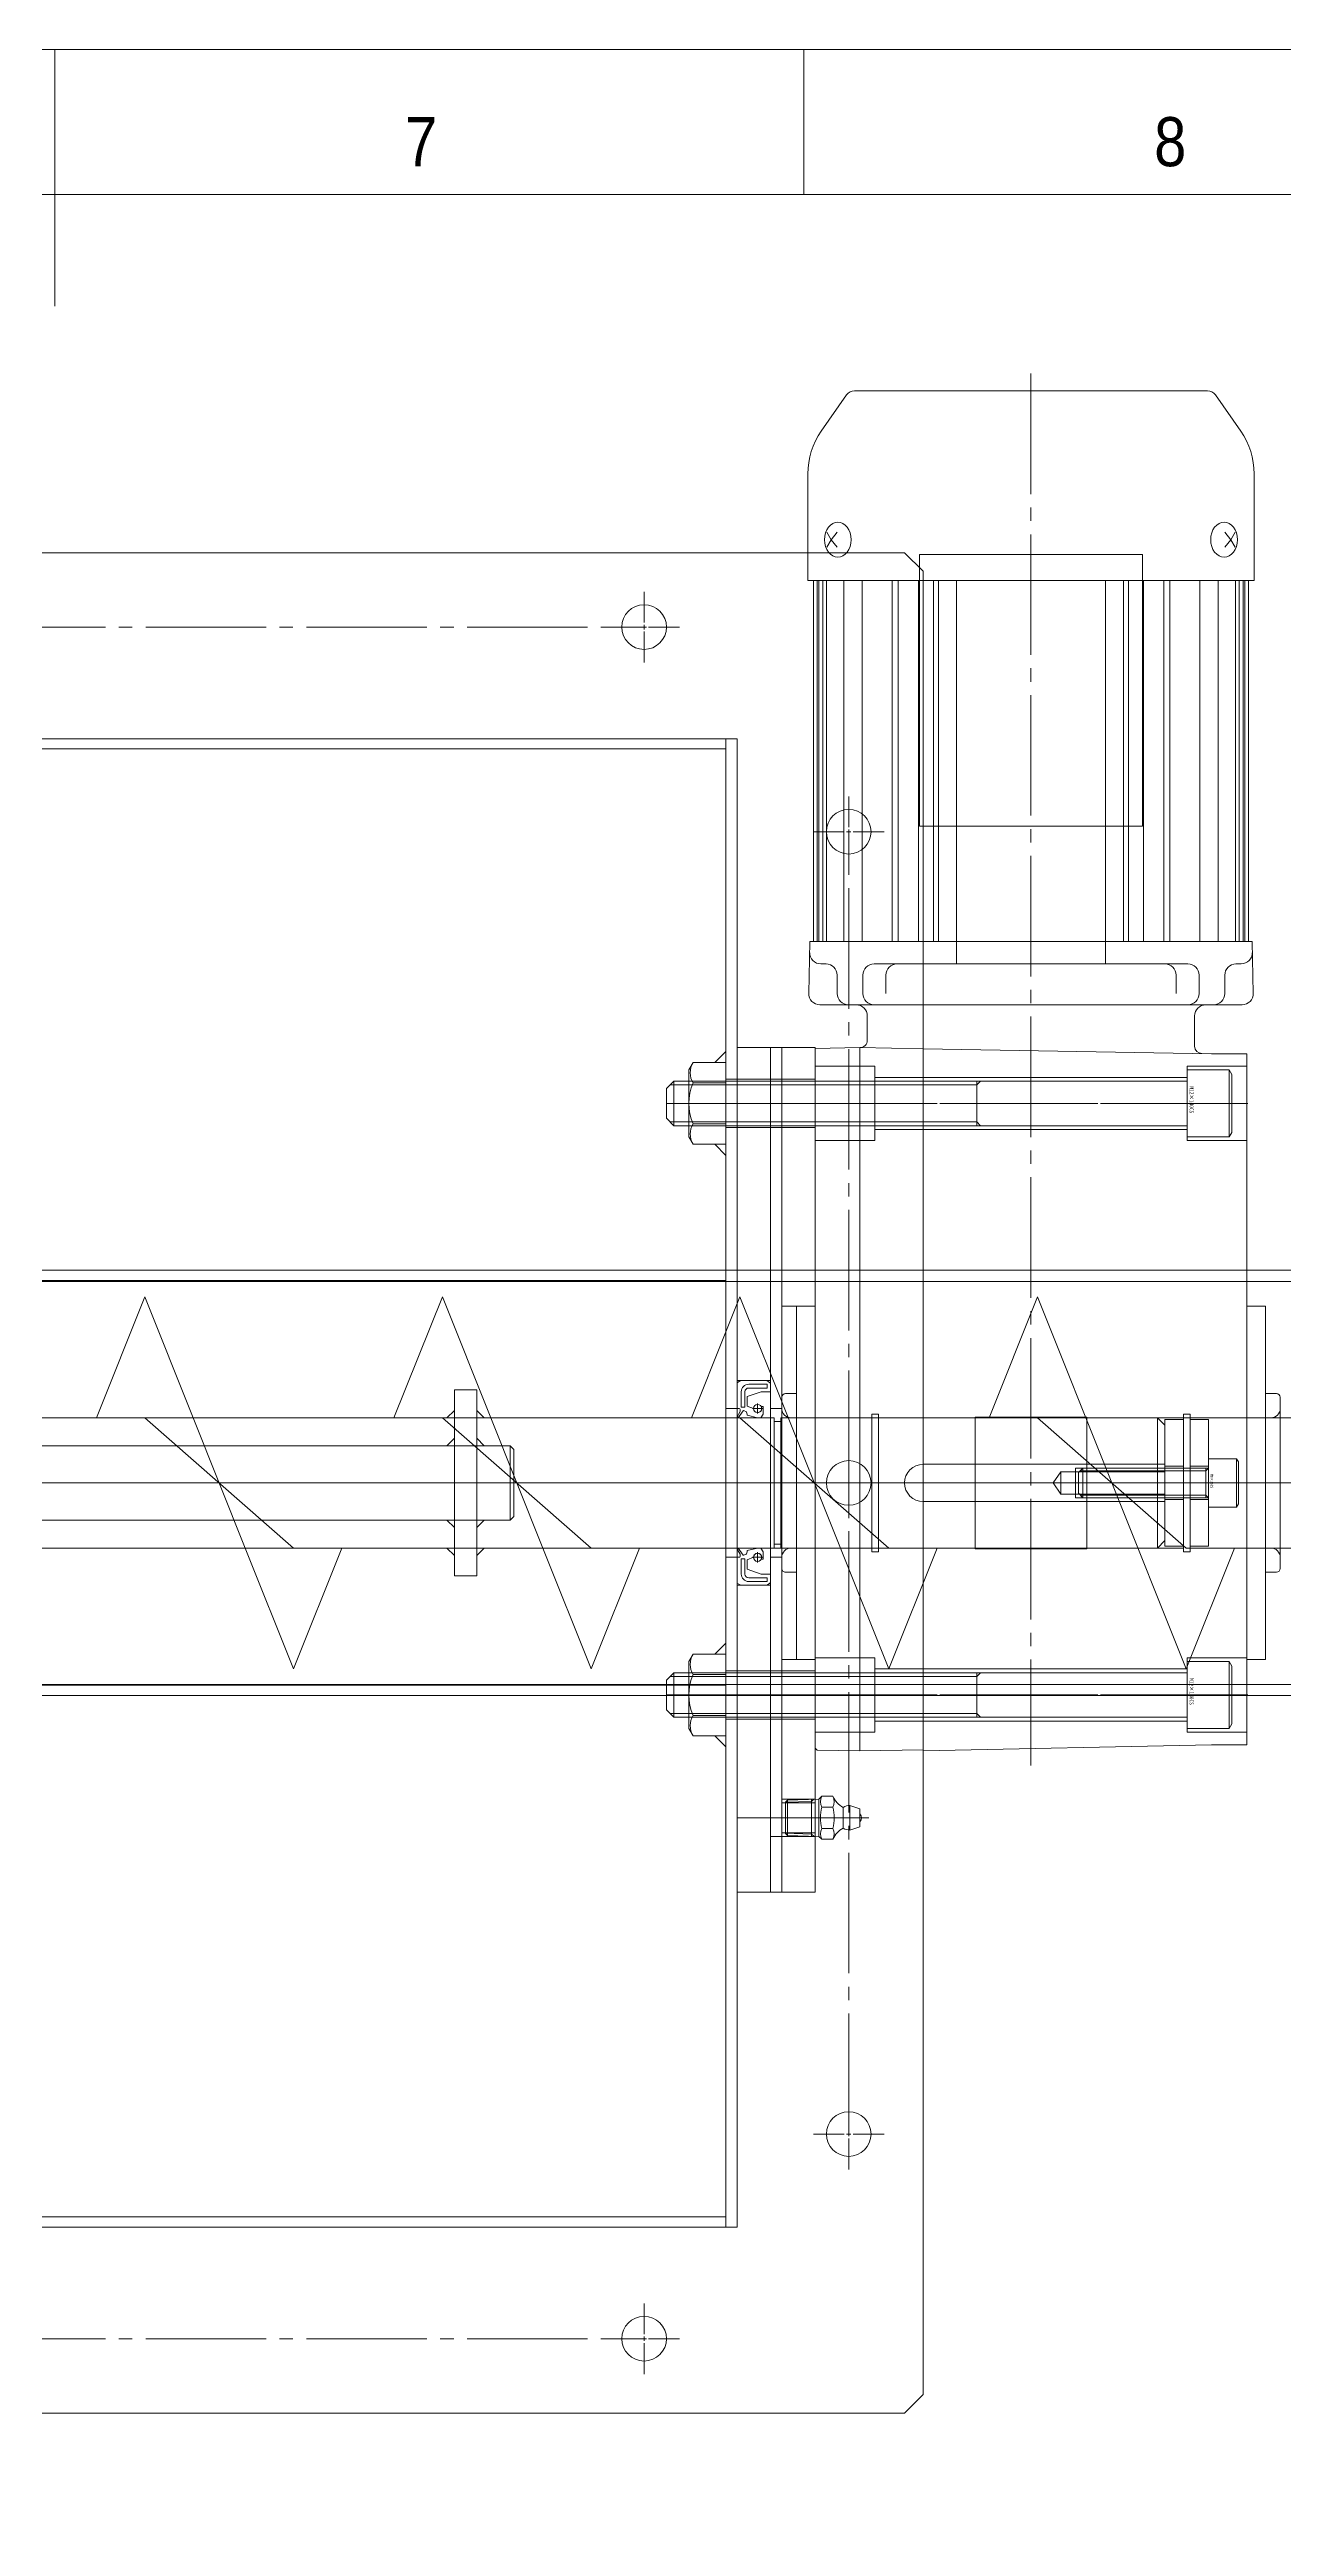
# Model space of a CAD drawing. Units: millimetres at full size. Extents: x -19442 to 19442, y -5866 to 5866.
# Drawn here: x 12398 to 12730, y -1147 to -482 of the extents above; entities that cross this region are included whole.
import ezdxf
from ezdxf.enums import TextEntityAlignment as Align

# ---------------------------------------------------------------- set-up
doc = ezdxf.new("R2010")
doc.units = ezdxf.units.MM
doc.header["$LTSCALE"] = 3.6
doc.linetypes.add('CHAIN2', pattern=[12, 9, -1, 1, -1])
for name, color, linetype, lineweight in [('0-3_04_HIDDEN', 7, 'Continuous', 9), ('0-6_0', 2, 'Continuous', 9), ('0-8_03_かくれ線', 5, 'Continuous', 9), ('0-9_04_中心線', 4, 'CHAIN2', 9), ('0-C_01_外形線', 134, 'Continuous', 9), ('0-D_02_細線', 6, 'Continuous', 9), ('1-2_Defpoints', 134, 'Continuous', 9), ('1-3_99_図枠', 134, 'Continuous', 9)]:
    doc.layers.add(name, color=color, linetype=linetype, lineweight=lineweight)
doc.styles.add('ＭＳ ゴシック', font='')
doc.styles.add('ＭＳ Ｐゴシック', font='')
doc.styles.get('ＭＳ ゴシック').set_extended_font_data('MS Gothic')
doc.styles.get('ＭＳ Ｐゴシック').set_extended_font_data('MS PGothic')

# ---------------------------------------------------------------- blocks, each defined once
blk = doc.blocks.new('U1331')
at = {"layer": '0-9_04_中心線'}
for p, q in [((0, 1.2), (0, 9.5)), ((-9.5, 0), (-1.2, 0)), ((1.2, 0), (9.5, 0)), ((0, -9.5), (0, -1.2))]:
    blk.add_line(p, q, dxfattribs=at)
at = {"layer": '0-9_04_中心線', "linetype": 'Continuous'}
for p, q in [((-0.6, 0), (0.6, 0)), ((0, -0.6), (0, 0.6))]:
    blk.add_line(p, q, dxfattribs=at)
blk = doc.blocks.new('U1320')
at = {"layer": '0-9_04_中心線'}
for p, q in [((0, 1.2), (0, 9.5)), ((-9.5, 0), (-1.2, 0)), ((1.2, 0), (9.5, 0)), ((0, -9.5), (0, -1.2))]:
    blk.add_line(p, q, dxfattribs=at)
at = {"layer": '0-9_04_中心線', "linetype": 'Continuous'}
for p, q in [((-0.6, 0), (0.6, 0)), ((0, -0.6), (0, 0.6))]:
    blk.add_line(p, q, dxfattribs=at)
blk = doc.blocks.new('U1321')
at = {"layer": '0-9_04_中心線'}
for p, q in [((0, 1.2), (0, 9.5)), ((-9.5, 0), (-1.2, 0)), ((1.2, 0), (9.5, 0)), ((0, -9.5), (0, -1.2))]:
    blk.add_line(p, q, dxfattribs=at)
at = {"layer": '0-9_04_中心線', "linetype": 'Continuous'}
for p, q in [((-0.6, 0), (0.6, 0)), ((0, -0.6), (0, 0.6))]:
    blk.add_line(p, q, dxfattribs=at)
blk = doc.blocks.new('U1322')
at = {"layer": '0-9_04_中心線'}
for p, q in [((0, 1.2), (0, 9.5)), ((-9.5, 0), (-1.2, 0)), ((1.2, 0), (9.5, 0)), ((0, -9.5), (0, -1.2))]:
    blk.add_line(p, q, dxfattribs=at)
at = {"layer": '0-9_04_中心線', "linetype": 'Continuous'}
for p, q in [((-0.6, 0), (0.6, 0)), ((0, -0.6), (0, 0.6))]:
    blk.add_line(p, q, dxfattribs=at)
blk = doc.blocks.new('U1329')
at = {"layer": '0-9_04_中心線'}
for p, q in [((0, 1.2), (0, 9.5)), ((-9.5, 0), (-1.2, 0)), ((1.2, 0), (9.5, 0)), ((0, -9.5), (0, -1.2))]:
    blk.add_line(p, q, dxfattribs=at)
at = {"layer": '0-9_04_中心線', "linetype": 'Continuous'}
for p, q in [((-0.6, 0), (0.6, 0)), ((0, -0.6), (0, 0.6))]:
    blk.add_line(p, q, dxfattribs=at)
blk = doc.blocks.new('GM-SHYF-RH 0.4kW、1／160、＊＊V、60Hzb_1')
at = {"layer": '0-6_0'}
for p, q in [((-47.5, 121.001), (47.5, 121.001)), ((-47.5, 121.001), (-47.5, 116)), ((-24, 124), (-24, 121)), ((-23, 125), (0, 125)), ((23, 125), (0, 125)), ((24, 124), (24, 121)), ((47.5, 121.001), (47.5, 116)), ((-282.666, 114.383), (-292.392, 107.573)), ((-242.5, 118), (-271.194, 118)), ((-242.5, 29), (-242.5, 118)), ((-145.5, 116.5), (-242.5, 116.5)), ((-242.5, 115.5), (-145.5, 115.5)), ((-242.5, 115), (-145.5, 115)), ((-242.5, 114), (-145.5, 114)), ((-145.5, 117.483), (-131.552, 117.739)), ((-145.5, 58), (-145.5, 117.5)), ((-139.5, 113.5), (-139.5, 114.5)), ((-139.5, 113.5), (-139.5, 113.097)), ((-128.5, 29), (-128.5, 114.739)), ((-115.331, 106.5), (-115.331, 116)), ((-115.331, 116), (-15.972, 116)), ((-15.972, 116), (70.37, 116)), ((70.37, 106.5), (70.37, 116)), ((-255.5, 112.916), (-253.5, 111.741)), ((-253.5, 111.741), (-255.5, 110.088)), ((-242.5, 113), (-145.5, 113)), ((-242.5, 108.316), (-145.5, 108.316)), ((-136.5, 110.097), (-131.5, 110.097)), ((-293.5, 58), (-293.5, 105.444)), ((-242.5, 103.366), (-145.5, 103.366)), ((-139.5, 100.185), (-139.5, 58)), ((-136.5, 103.185), (-131.5, 103.185)), ((-117.375, 102), (-125.5, 102)), ((-116.684, 29), (-115.331, 106.5)), ((72.019, 29), (70.37, 106.5)), ((-242.5, 95.32), (-145.5, 95.32)), ((-242.5, 93.715), (-145.5, 93.715)), ((-136.5, 97.002), (-131.5, 97.002)), ((-242.5, 88.283), (-145.5, 88.283)), ((-242.5, 84.192), (-145.5, 84.192)), ((-242.5, 82.83), (-145.5, 82.83)), ((-242.5, 78), (-145.5, 78)), ((-145.5, 78), (-139.5, 78)), ((-293.5, 58), (-293.5, 10.557)), ((-145.5, 58), (-145.5, 29)), ((-139.5, 29), (-139.5, 58)), ((-242.5, 38), (-145.5, 38)), ((-145.5, 38), (-139.5, 38)), ((-242.5, 33.17), (-145.5, 33.17)), ((-242.5, 31.808), (-145.5, 31.808)), ((-282.666, 1.617), (-292.392, 8.427)), ((-253.5, 4.26), (-255.5, 5.913)), ((-255.5, 3.084), (-253.5, 4.26)), ((-242.5, -2), (-271.194, -2))]:
    blk.add_line(p, q, dxfattribs=at)
for points in [[(-248.8, 109.924), (-248.891, 110.627), (-249.158, 111.303), (-249.592, 111.926), (-250.177, 112.472), (-250.889, 112.92), (-251.702, 113.253), (-252.583, 113.458), (-253.5, 113.527), (-254.417, 113.458), (-255.299, 113.253), (-256.111, 112.92), (-256.824, 112.472), (-257.408, 111.926), (-257.842, 111.303), (-258.11, 110.627), (-258.2, 109.924), (-258.11, 109.221), (-257.842, 108.545), (-257.408, 107.922), (-256.824, 107.376), (-256.111, 106.928), (-255.299, 106.595), (-254.417, 106.39), (-253.5, 106.321), (-252.583, 106.39), (-251.702, 106.595), (-250.889, 106.928), (-250.177, 107.376), (-249.592, 107.922), (-249.158, 108.545), (-248.891, 109.221)], [(-248.8, 6.077), (-248.891, 6.78), (-249.158, 7.456), (-249.592, 8.079), (-250.177, 8.625), (-250.889, 9.073), (-251.702, 9.406), (-252.583, 9.611), (-253.5, 9.68), (-254.417, 9.611), (-255.299, 9.406), (-256.111, 9.073), (-256.824, 8.625), (-257.408, 8.079), (-257.842, 7.456), (-258.11, 6.78), (-258.2, 6.077), (-258.11, 5.374), (-257.842, 4.698), (-257.408, 4.075), (-256.824, 3.529), (-256.111, 3.081), (-255.299, 2.748), (-254.417, 2.543), (-253.5, 2.474), (-252.583, 2.543), (-251.702, 2.748), (-250.889, 3.081), (-250.177, 3.529), (-249.592, 4.075), (-249.158, 4.698), (-248.891, 5.374)]]:
    blk.add_lwpolyline(points, close=True, dxfattribs=at)
for points in [[(-251.5, 112.916), (-253.5, 111.741), (-251.5, 110.088)], [(-251.5, 3.084), (-253.5, 4.26), (-251.5, 5.913)]]:
    blk.add_lwpolyline(points, dxfattribs=at)
for centre, radius, start, end in [((-23, 124), 1, 90, 180), ((23, 124), 1, 0, 90), ((-271.194, 98), 20, 90, 125), ((-142.5, 114.5), 3, 0, 90), ((-131.5, 114.739), 3, 0, 90.98117), ((-290.9, 105.444), 2.6, 125, 180), ((-136.5, 113.097), 3, 180, 270), ((-131.5, 107.097), 3, 0, 90), ((-136.5, 100.185), 3, 90, 180), ((-131.5, 100.185), 3, 0, 90), ((-125.5, 105), 3, 180, 270), ((-117.375, 104), 2, 270, 359), ((-136.5, 94.002), 3, 90, 180), ((-290.9, 10.557), 2.6, 180, 235), ((-271.194, 18), 20, 235, 270)]:
    blk.add_arc(centre, radius, start, end, dxfattribs=at)
at = {"layer": '0-8_03_かくれ線'}
for p, q in [((-17.5, 100.75), (-17.5, 122.5)), ((17.5, 100.75), (17.5, 122.5)), ((-109, 16), (-109, 100)), ((-95, 16), (-95, 100)), ((-18.5, 99), (-18.5, 100.75)), ((-18.5, 100.75), (18.5, 100.75)), ((18.5, 99), (18.5, 100.75)), ((50, 16), (50, 100)), ((64, 16), (64, 100)), ((-18.5, 99), (18.5, 99)), ((-17.5, 73), (-17.5, 99)), ((17.5, 73), (17.5, 99)), ((-17.7, 43), (-17.7, 73)), ((-17.7, 73), (17.7, 73)), ((-17.5, 17), (-17.5, 43)), ((17.5, 17), (17.5, 43)), ((-242.5, 29), (-242.5, -2)), ((-242.5, 27.718), (-145.5, 27.718)), ((-145.5, 29), (-145.5, -1.5)), ((-139.5, 29), (-139.5, 15.816)), ((-128.5, 29), (-128.5, 1.261)), ((-116.684, 29), (-116.981, 12.001)), ((71.722, 29), (72.019, 12)), ((-242.5, 22.286), (-145.5, 22.286)), ((-242.5, 20.681), (-145.5, 20.681)), ((-136.5, 18.999), (-131.5, 18.999)), ((-125.5, 14.001), (-118.981, 14.001)), ((-18.5, 17), (-18.5, 15.25)), ((-18.5, 17), (18.5, 17)), ((-18.5, 15.25), (18.5, 15.25)), ((-17.5, 15.25), (-17.5, -6.5)), ((17.5, 15.25), (17.5, -6.5)), ((18.5, 17), (18.5, 15.25)), ((-242.5, 12.635), (-145.5, 12.635)), ((-242.5, 7.685), (-145.5, 7.685)), ((-136.5, 12.816), (-131.5, 12.816)), ((-116.771, 0), (-116.981, 12)), ((-116.981, 12), (-15.972, 12)), ((-15.972, 12), (72.019, 12)), ((71.818, 0.5), (72.019, 12)), ((-242.5, 3), (-145.5, 3)), ((-242.5, 2), (-145.5, 2)), ((-242.5, 1), (-145.5, 1)), ((-242.5, 0.5), (-145.5, 0.5)), ((-139.5, 2.5), (-139.5, 2.904)), ((-139.5, 2.5), (-139.5, 2.904)), ((-139.5, 2.5), (-139.5, 1.5)), ((-136.5, 5.904), (-131.5, 5.904)), ((-15.972, 0), (-116.771, 0)), ((-47.5, -5), (-47.5, 0)), ((-15.972, 0), (71.31, 0)), ((47.5, -5), (47.5, 0)), ((71.31, 0), (71.818, 0.5)), ((-250, -2), (-242.5, -2)), ((-145.5, -0.5), (-242.5, -0.5)), ((-145.5, -1.482), (-131.552, -1.738)), ((47.5, -5), (-47.5, -5)), ((-24, -8), (-24, -5)), ((24, -8), (24, -5)), ((-23, -9), (0, -9)), ((23, -9), (0, -9))]:
    blk.add_line(p, q, dxfattribs=at)
for points in [[(-112, 116), (-112, 100), (-92, 100), (-92, 116)], [(47, 116), (47, 100), (67, 100), (67, 116)], [(-17.7, 43), (17.7, 43), (17.7, 73)], [(-112, 0), (-112, 16), (-92, 16), (-92, 0)], [(47, 0), (47, 16), (67, 16), (67, 0)]]:
    blk.add_lwpolyline(points, dxfattribs=at)
blk.add_lwpolyline([(-249.5, 88), (-176.5, 88), (-176.5, 28), (-249.5, 28)], close=True, dxfattribs=at)
for centre, radius, start, end in [((-20, 122.5), 2.5, 0, 90), ((20, 122.5), 2.5, 90, 180), ((-136.5, 21.999), 3, 180, 270), ((-136.5, 15.816), 3, 180, 270), ((-131.5, 15.816), 3, 270, 0), ((-125.5, 11.001), 3, 90, 180), ((-118.981, 12.001), 2, 359, 90), ((-131.5, 8.904), 3, 270, 0), ((-142.5, 1.5), 3, 270, 0), ((-136.5, 2.904), 3, 90, 180), ((-131.5, 1.261), 3, 269.01883, 0), ((-20, -6.5), 2.5, 270, 0), ((20, -6.5), 2.5, 180, 270), ((-23, -8), 1, 180, 270), ((23, -8), 1, 270, 0)]:
    blk.add_arc(centre, radius, start, end, dxfattribs=at)
at = {"layer": '0-9_04_中心線'}
for p, q in [((0, 125), (0, -9)), ((-102, -2.543), (-102, 118.757)), ((57, -2.543), (57, 118.757)), ((-298.129, 58), (75.913, 58))]:
    blk.add_line(p, q, dxfattribs=at)

msp = doc.modelspace()

# ---------------------------------------------------------------- linework, layer by layer
at = {"layer": '0-3_04_HIDDEN'}
for p, q in [((12507.125, -849.411), (12513.125, -849.411)), ((12507.125, -856.911), (12513.125, -856.911)), ((12507.125, -876.911), (12513.125, -876.911)), ((12507.125, -884.411), (12513.125, -884.411))]:
    msp.add_line(p, q, dxfattribs=at)
at = {"layer": '0-6_0', "color": 134}
for p, q in [((12602.125, -616.911), (12602.125, -624.411)), ((12186.125, -669.661), (12580.125, -669.661)), ((12571.262, -753.941), (12570.125, -755.911)), ((12570.125, -755.911), (12570.125, -773.911)), ((12580.125, -753.941), (12571.262, -753.941)), ((12580.125, -753.941), (12580.125, -775.881)), ((12580.125, -759.426), (12571.262, -759.426)), ((12580.125, -770.396), (12571.262, -770.396)), ((12571.262, -775.881), (12570.125, -773.911)), ((12580.125, -775.881), (12571.262, -775.881)), ((12720.125, -809.761), (13274.125, -809.761)), ((12580.125, -812.761), (12186.125, -812.761)), ((12490.877, -849.411), (12503.877, -816.911)), ((12503.877, -816.911), (12516.877, -849.411)), ((12570.877, -849.411), (12580.125, -826.291)), ((12386.123, -849.411), (12507.125, -849.411)), ((12513.125, -849.411), (12580.123, -849.411)), ((12386.123, -856.911), (12507.125, -856.911)), ((12386.123, -876.911), (12507.125, -876.911)), ((12507.125, -884.411), (12386.123, -884.411)), ((12450.877, -884.411), (12463.877, -916.911)), ((12463.877, -916.911), (12476.878, -884.41)), ((12580.123, -884.411), (12513.125, -884.411)), ((12530.877, -884.41), (12543.877, -916.911)), ((12543.877, -916.911), (12556.878, -884.41)), ((12571.262, -912.941), (12570.125, -914.911)), ((12570.125, -914.911), (12570.125, -932.911)), ((12580.125, -912.941), (12571.262, -912.941)), ((12580.125, -918.426), (12571.262, -918.426)), ((12580.125, -912.941), (12580.125, -934.881)), ((12570.125, -921.061), (12186.125, -921.061)), ((12186.125, -921.311), (12570.125, -921.311)), ((12720.125, -924.061), (13274.125, -924.061)), ((12580.125, -929.396), (12571.262, -929.396)), ((12571.262, -934.881), (12570.125, -932.911)), ((12580.125, -934.881), (12571.262, -934.881)), ((12186.125, -1064.161), (12580.125, -1064.161))]:
    msp.add_line(p, q, dxfattribs=at)
for points in [[(12138.125, -1116.911), (12628.125, -1116.911), (12633.125, -1111.911), (12633.125, -621.911), (12628.125, -616.911), (12138.125, -616.911), (12133.125, -621.911), (12133.125, -1111.911)], [(12183.125, -1066.911), (12583.125, -1066.911), (12583.125, -666.911), (12183.125, -666.911)], [(12186.125, -812.511), (12580.125, -812.511), (12580.125, -666.911), (12186.125, -666.911)], [(12580.125, -666.911), (12583.125, -666.911), (12583.125, -1066.911), (12580.125, -1066.911)], [(12577.125, -753.941), (12580.125, -753.941), (12580.125, -750.941)], [(12577.125, -775.881), (12580.125, -775.881), (12580.125, -778.881)], [(12507.125, -891.911), (12507.125, -841.911), (12513.125, -841.911), (12513.125, -891.911)], [(12577.125, -912.941), (12580.125, -912.941), (12580.125, -909.941)], [(12577.125, -934.881), (12580.125, -934.881), (12580.125, -937.881)]]:
    msp.add_lwpolyline(points, close=True, dxfattribs=at)
for points in [[(12410.877, -849.411), (12423.877, -816.911), (12436.877, -849.411)], [(12513.125, -876.911), (12522.125, -876.911), (12522.125, -856.911), (12513.125, -856.911)], [(12522.125, -876.911), (12523.125, -875.911), (12523.125, -857.911), (12522.125, -856.911)], [(12580.125, -921.311), (12580.125, -1066.911), (12186.125, -1066.911), (12186.125, -921.311)]]:
    msp.add_lwpolyline(points, dxfattribs=at)
at = {"layer": '0-6_0', "color": 3}
for points in [[(12507.125, -849.411), (12505.125, -849.411), (12507.125, -847.411)], [(12513.125, -849.411), (12515.125, -849.411), (12513.125, -847.411)], [(12507.125, -856.911), (12505.125, -856.911), (12507.125, -854.911)], [(12513.125, -856.911), (12515.125, -856.911), (12513.125, -854.911)], [(12507.125, -876.911), (12505.125, -876.911), (12507.125, -878.911)], [(12513.125, -876.911), (12515.125, -876.911), (12513.125, -878.911)], [(12507.125, -884.411), (12505.125, -884.411), (12507.125, -886.411)], [(12513.125, -884.411), (12515.125, -884.411), (12513.125, -886.411)]]:
    msp.add_lwpolyline(points, close=True, dxfattribs=at)
at = {"layer": '0-6_0', "color": 134}
for centre in [(12558.125, -636.911), (12613.125, -691.911), (12613.125, -866.911), (12613.125, -1041.911), (12558.125, -1096.911)]:
    msp.add_circle(centre, 6, dxfattribs=at)
for centre, radius, start, end in [((12576.012, -756.684), 5.485, 150.00001, 209.99999), ((12583.92, -764.911), 13.796, 156.57346, 203.42654), ((12576.012, -773.138), 5.485, 150.00001, 209.99999), ((12583.92, -923.911), 13.796, 156.57346, 203.42654), ((12576.012, -915.684), 5.485, 150.00001, 209.99999), ((12576.012, -932.138), 5.485, 150.00001, 209.99999)]:
    msp.add_arc(centre, radius, start, end, dxfattribs=at)
at = {"layer": '0-8_03_かくれ線'}
for p, q in [((12583.125, -758.411), (12580.125, -758.411)), ((12592.125, -758.411), (12583.125, -758.411)), ((12595.125, -758.411), (12592.125, -758.411)), ((12604.125, -758.411), (12595.125, -758.411)), ((12704.125, -773.911), (12704.125, -755.911)), ((12704.125, -755.911), (12715.425, -755.911)), ((12715.425, -755.911), (12716.125, -757.123)), ((12715.425, -773.911), (12715.425, -755.911)), ((12716.125, -772.699), (12716.125, -757.123)), ((12704.125, -758.911), (12570.125, -758.911)), ((12647.543, -759.911), (12570.125, -759.911)), ((12647.543, -770.911), (12647.543, -758.911)), ((12647.543, -759.911), (12648.543, -758.911)), ((12647.543, -769.911), (12570.125, -769.911)), ((12704.125, -770.911), (12570.125, -770.911)), ((12583.125, -771.411), (12580.125, -771.411)), ((12592.125, -771.411), (12583.125, -771.411)), ((12595.125, -771.411), (12592.125, -771.411)), ((12604.125, -771.411), (12595.125, -771.411)), ((12647.543, -769.911), (12648.543, -770.911)), ((12704.125, -773.911), (12715.425, -773.911)), ((12715.425, -773.911), (12716.125, -772.699)), ((12133.125, -809.761), (12581.125, -809.761)), ((12186.125, -809.761), (12580.125, -809.761)), ((12720.125, -809.761), (12581.125, -809.761)), ((12583.125, -809.761), (12583.125, -924.061)), ((12580.125, -812.761), (13279.125, -812.761)), ((12583.125, -812.761), (12580.125, -812.761)), ((12583.877, -816.911), (12580.125, -826.291)), ((12583.877, -816.911), (12623.877, -916.911)), ((12604.125, -819.411), (12595.125, -819.411)), ((12592.125, -839.411), (12583.125, -839.411)), ((12583.125, -839.973), (12583.125, -846.811)), ((12584.104, -839.422), (12583.18, -839.883)), ((12584.104, -839.422), (12583.18, -839.883)), ((12591.093, -839.411), (12584.148, -839.411)), ((12591.093, -839.411), (12584.148, -839.411)), ((12585.797, -846.168), (12585.797, -843.816)), ((12585.865, -843.721), (12589.609, -842.417)), ((12591.175, -841.411), (12586.231, -841.411)), ((12589.642, -842.411), (12592.025, -842.411)), ((12423.877, -849.411), (12356.877, -849.411)), ((12423.877, -849.411), (12463.877, -884.411)), ((12503.877, -849.411), (12436.877, -849.411)), ((12436.877, -849.411), (12450.877, -884.411)), ((12503.877, -849.411), (12543.877, -884.411)), ((12513.125, -849.411), (12507.125, -849.411)), ((12583.877, -849.411), (12516.877, -849.411)), ((12516.877, -849.411), (12530.877, -884.41)), ((12593.123, -849.411), (12580.123, -849.411)), ((12583.125, -846.911), (12580.125, -846.911)), ((12592.125, -849.411), (12583.125, -849.411)), ((12583.225, -846.911), (12583.677, -846.911)), ((12583.877, -849.411), (12623.877, -884.411)), ((12584.892, -847.495), (12585.584, -847.776)), ((12587.525, -846.911), (12585.861, -846.261)), ((12590.025, -846.391), (12589.594, -846.391)), ((12590.125, -848.366), (12590.125, -846.491)), ((12595.125, -846.911), (12592.125, -846.911)), ((12593.123, -884.411), (12593.123, -849.411)), ((12594.873, -850.411), (12593.123, -850.411)), ((12663.877, -849.411), (12596.877, -849.411)), ((12663.877, -849.411), (12703.877, -884.411)), ((12743.877, -849.411), (12676.877, -849.411)), ((12696.123, -849.411), (12696.123, -884.411)), ((12513.125, -856.911), (12507.125, -856.911)), ((12633.123, -861.911), (12698.123, -861.911)), ((12670.123, -863.911), (12668.121, -866.911)), ((12674.123, -862.911), (12698.123, -862.911)), ((12674.123, -870.911), (12674.123, -862.911)), ((12674.875, -869.711), (12674.875, -864.111)), ((12709.125, -863.661), (12675.325, -863.661)), ((12676.075, -870.911), (12676.075, -862.911)), ((12698.123, -862.411), (12703.123, -862.411)), ((12704.875, -862.411), (12709.875, -862.411)), ((12709.125, -870.911), (12709.125, -862.911)), ((12709.125, -863.661), (12709.875, -862.911)), ((12709.875, -873.411), (12709.875, -860.411)), ((12709.875, -860.411), (12717.375, -860.411)), ((12717.375, -873.411), (12717.375, -860.411)), ((12717.375, -860.411), (12717.875, -861.277)), ((12717.875, -872.545), (12717.875, -861.277)), ((12633.123, -871.911), (12698.123, -871.911)), ((12668.121, -866.911), (12670.123, -869.911)), ((12670.123, -869.911), (12698.123, -869.911)), ((12674.123, -870.911), (12698.123, -870.911)), ((12709.125, -870.161), (12675.325, -870.161)), ((12698.123, -871.411), (12703.123, -871.411)), ((12704.875, -871.411), (12709.875, -871.411)), ((12709.125, -870.161), (12709.875, -870.911)), ((12513.125, -876.911), (12507.125, -876.911)), ((12709.875, -873.411), (12717.375, -873.411)), ((12717.375, -873.411), (12717.875, -872.545)), ((12383.877, -884.411), (12450.877, -884.411)), ((12463.877, -884.411), (12530.877, -884.41)), ((12513.125, -884.411), (12507.125, -884.411)), ((12543.877, -884.411), (12610.877, -884.411)), ((12593.123, -884.411), (12580.123, -884.411)), ((12592.125, -884.411), (12583.125, -884.411)), ((12594.873, -883.411), (12593.123, -883.411)), ((12623.877, -916.911), (12636.878, -884.41)), ((12623.877, -884.411), (12690.877, -884.411)), ((12703.877, -916.911), (12716.878, -884.41)), ((12703.877, -884.41), (12770.877, -884.411)), ((12583.125, -886.911), (12580.125, -886.911)), ((12583.125, -893.849), (12583.125, -887.011)), ((12583.225, -886.911), (12583.677, -886.911)), ((12584.892, -886.327), (12585.584, -886.046)), ((12585.797, -887.654), (12585.797, -890.006)), ((12587.525, -886.911), (12585.861, -887.561)), ((12585.865, -890.1), (12589.609, -891.405)), ((12590.025, -887.431), (12589.594, -887.431)), ((12589.642, -891.411), (12592.025, -891.411)), ((12590.125, -885.456), (12590.125, -887.331)), ((12595.125, -886.911), (12592.125, -886.911)), ((12592.125, -894.411), (12583.125, -894.411)), ((12584.104, -894.4), (12583.18, -893.939)), ((12584.104, -894.4), (12583.18, -893.939)), ((12591.093, -894.411), (12584.148, -894.411)), ((12591.093, -894.411), (12584.148, -894.411)), ((12591.175, -892.411), (12586.231, -892.411)), ((12704.125, -917.911), (12570.125, -917.911)), ((12583.125, -917.411), (12580.125, -917.411)), ((12592.125, -917.411), (12583.125, -917.411)), ((12595.125, -917.411), (12592.125, -917.411)), ((12604.125, -914.411), (12595.125, -914.411)), ((12604.125, -917.411), (12595.125, -917.411)), ((12647.543, -929.911), (12647.543, -917.911)), ((12647.543, -918.911), (12648.543, -917.911)), ((12704.125, -932.911), (12704.125, -914.911)), ((12704.125, -914.911), (12715.425, -914.911)), ((12715.425, -914.911), (12716.125, -916.123)), ((12715.425, -932.911), (12715.425, -914.911)), ((12716.125, -931.699), (12716.125, -916.123)), ((12133.125, -924.061), (12581.125, -924.061)), ((12186.125, -924.061), (12580.125, -924.061)), ((12647.543, -918.911), (12570.125, -918.911)), ((12570.125, -921.061), (13279.125, -921.061)), ((12570.125, -921.311), (12580.125, -921.311)), ((12583.125, -921.061), (12580.125, -921.061)), ((12720.125, -924.061), (12581.125, -924.061)), ((12647.543, -928.911), (12570.125, -928.911)), ((12704.125, -929.911), (12570.125, -929.911)), ((12583.125, -930.411), (12580.125, -930.411)), ((12592.125, -930.411), (12583.125, -930.411)), ((12595.125, -930.411), (12592.125, -930.411)), ((12604.125, -930.411), (12595.125, -930.411)), ((12647.543, -928.911), (12648.543, -929.911)), ((12715.425, -932.911), (12716.125, -931.699)), ((12704.125, -932.911), (12715.425, -932.911)), ((12604.125, -951.911), (12595.125, -951.911)), ((12605.125, -951.891), (12596.624, -952.157)), ((12605.877, -951.139), (12605.125, -951.891)), ((12605.125, -951.912), (12605.125, -961.912)), ((12608.877, -951.139), (12605.877, -951.139)), ((12604.125, -952.911), (12595.125, -952.911)), ((12596.624, -952.157), (12596.125, -952.689)), ((12603.125, -952.534), (12596.125, -952.753)), ((12596.125, -952.689), (12596.125, -961.152)), ((12596.625, -952.156), (12596.625, -961.652)), ((12603.125, -952.534), (12603.724, -951.935)), ((12603.125, -961.812), (12603.125, -952.012)), ((12605.125, -954.412), (12605.125, -954.412)), ((12605.125, -956.912), (12605.125, -956.912)), ((12608.877, -954.025), (12605.877, -954.025)), ((12611.625, -954.112), (12611.625, -959.712)), ((12613.425, -953.612), (12613.425, -960.212)), ((12616.125, -954.512), (12613.425, -953.612)), ((12616.125, -954.512), (12616.125, -959.312)), ((12595.125, -961.911), (12592.125, -961.911)), ((12604.125, -960.911), (12595.125, -960.911)), ((12604.125, -961.911), (12595.125, -961.911)), ((12596.125, -961.071), (12603.125, -961.29)), ((12596.125, -961.152), (12596.641, -961.668)), ((12596.641, -961.668), (12605.125, -961.933)), ((12603.125, -961.29), (12603.724, -961.89)), ((12605.125, -961.933), (12605.877, -962.686)), ((12608.877, -959.799), (12605.877, -959.799)), ((12608.877, -962.686), (12605.877, -962.686)), ((12616.125, -959.312), (12613.425, -960.212))]:
    msp.add_line(p, q, dxfattribs=at)
for points in [[(12592.125, -976.911), (12592.125, -749.911), (12583.125, -749.911), (12583.125, -976.911)], [(12595.125, -976.911), (12595.125, -749.911), (12592.125, -749.911), (12592.125, -976.911)], [(12604.125, -976.911), (12604.125, -749.911), (12595.125, -749.911), (12595.125, -976.911)], [(12594.873, -849.411), (12696.123, -849.411), (12698.123, -851.411), (12698.123, -882.411), (12696.123, -884.411), (12594.873, -884.411)], [(12698.123, -883.911), (12703.123, -883.911), (12703.123, -849.911), (12698.123, -849.911)], [(12704.875, -883.911), (12709.875, -883.911), (12709.875, -849.911), (12704.875, -849.911)]]:
    msp.add_lwpolyline(points, close=True, dxfattribs=at)
for points in [[(12650.877, -849.411), (12663.877, -816.911), (12703.877, -916.911)], [(12583.125, -839.973), (12583.125, -846.811), (12583.125, -866.911)], [(12585.231, -842.411), (12585.231, -846.526), (12584.231, -846.526), (12584.231, -842.411)], [(12586.231, -840.411), (12591.175, -840.411), (12591.175, -841.411)], [(12591.885, -839.911), (12591.849, -839.911), (12591.15, -839.429)], [(12591.885, -839.911), (12591.849, -839.911), (12591.15, -839.429)], [(12592.125, -842.311), (12592.125, -840.411), (12591.985, -840.196), (12591.985, -840.011)], [(12592.125, -866.911), (12592.125, -842.311), (12592.125, -840.411), (12591.985, -840.196), (12591.985, -840.011)], [(12583.927, -847.161), (12583.927, -847.74), (12583.125, -849.136), (12583.417, -849.411), (12584.773, -847.529)], [(12585.673, -847.881), (12585.797, -848.42), (12585.797, -848.749)], [(12585.797, -848.749), (12588.625, -849.411), (12589.462, -849.411), (12590.108, -848.421)], [(12670.123, -869.911), (12670.123, -863.911), (12698.123, -863.911)], [(12709.875, -862.911), (12676.075, -862.911), (12674.875, -864.111)], [(12583.125, -893.849), (12583.125, -887.011), (12583.125, -866.911)], [(12592.125, -866.911), (12592.125, -891.511), (12592.125, -893.411), (12591.985, -893.626), (12591.985, -893.811)], [(12709.875, -870.911), (12676.075, -870.911), (12674.875, -869.711)], [(12583.927, -886.661), (12583.927, -886.082), (12583.125, -884.686), (12583.417, -884.411), (12584.773, -886.293)], [(12585.673, -885.941), (12585.797, -885.402), (12585.797, -885.073)], [(12585.797, -885.073), (12588.625, -884.411), (12589.462, -884.411), (12590.108, -885.401)], [(12585.231, -891.411), (12585.231, -887.296), (12584.231, -887.296), (12584.231, -891.411)], [(12592.125, -891.511), (12592.125, -893.411), (12591.985, -893.626), (12591.985, -893.811)], [(12586.231, -893.411), (12591.175, -893.411), (12591.175, -892.411)], [(12591.885, -893.911), (12591.849, -893.911), (12591.15, -894.393)], [(12591.885, -893.911), (12591.849, -893.911), (12591.15, -894.393)]]:
    msp.add_lwpolyline(points, dxfattribs=at)
for centre in [(12588.625, -846.911), (12588.625, -886.911)]:
    msp.add_circle(centre, 1.1, dxfattribs=at)
for centre, radius, start, end in [((12583.225, -839.973), 0.1, 116.56505, 180), ((12583.225, -839.973), 0.1, 116.56505, 180), ((12584.148, -839.511), 0.1, 90, 116.56505), ((12584.148, -839.511), 0.1, 90, 116.56505), ((12586.231, -842.411), 2, 90, 180), ((12586.231, -842.411), 1, 90, 180), ((12585.897, -843.816), 0.1, 109.21481, 180), ((12589.642, -842.511), 0.1, 90, 109.21481), ((12591.093, -839.511), 0.1, 55.38044, 90), ((12591.093, -839.511), 0.1, 55.38044, 90), ((12591.885, -840.011), 0.1, 0, 90), ((12591.885, -840.011), 0.1, 0, 90), ((12592.025, -842.311), 0.1, 270, 0), ((12583.225, -846.811), 0.1, 180, 270), ((12583.677, -847.161), 0.25, 0, 90), ((12584.854, -847.588), 0.1, 67.88461, 144.21845), ((12585.527, -847.915), 0.15, 12.98752, 67.88461), ((12585.897, -846.168), 0.1, 180, 248.66025), ((12588.625, -846.911), 1.1, 180, 28.18847), ((12590.025, -846.491), 0.1, 0, 90), ((12590.025, -848.366), 0.1, 326.87019, 0), ((12633.123, -866.911), 5, 90, 270), ((12583.225, -887.011), 0.1, 90, 180), ((12583.677, -886.661), 0.25, 270, 0), ((12586.231, -891.411), 2, 180, 270), ((12584.854, -886.234), 0.1, 215.78155, 292.11539), ((12586.231, -891.411), 1, 180, 270), ((12585.527, -885.907), 0.15, 292.11539, 347.01248), ((12585.897, -887.654), 0.1, 111.33975, 180), ((12585.897, -890.006), 0.1, 180, 250.78519), ((12588.625, -886.911), 1.1, 331.81153, 180), ((12589.642, -891.311), 0.1, 250.78519, 270), ((12590.025, -887.331), 0.1, 270, 0), ((12590.025, -885.456), 0.1, 0, 33.12981), ((12592.025, -891.511), 0.1, 0, 90), ((12583.225, -893.849), 0.1, 180, 243.43495), ((12583.225, -893.849), 0.1, 180, 243.43495), ((12584.148, -894.311), 0.1, 243.43495, 270), ((12584.148, -894.311), 0.1, 243.43495, 270), ((12591.093, -894.311), 0.1, 270, 304.61956), ((12591.093, -894.311), 0.1, 270, 304.61956), ((12591.885, -893.811), 0.1, 270, 0), ((12591.885, -893.811), 0.1, 270, 0), ((12608.678, -952.582), 3.151, 152.73922, 207.26079), ((12614.399, -948.792), 6, 203.02194, 242.45741), ((12606.076, -952.582), 3.151, 332.73921, 27.2608), ((12617.607, -956.912), 12.08, 166.174, 193.82599), ((12597.147, -956.912), 12.08, 346.174, 13.82601), ((12613.425, -957.102), 3.49, 90.00001, 121.04823), ((12614.95, -956.912), 1.575, 318.24779, 41.7522), ((12608.678, -961.242), 3.151, 152.73922, 207.26079), ((12614.399, -965.032), 6, 117.5426, 156.97805), ((12606.076, -961.242), 3.151, 332.73921, 27.2608), ((12613.425, -956.722), 3.49, 238.95177, 270)]:
    msp.add_arc(centre, radius, start, end, dxfattribs=at)
at = {"layer": '0-9_04_中心線'}
for p, q in [((12208.125, -636.911), (12558.125, -636.911)), ((12613.125, -1041.911), (12613.125, -691.911)), ((12716.125, -764.911), (12564.125, -764.911)), ((12596.625, -764.911), (12566.625, -764.911)), ((12570.125, -764.911), (12580.125, -764.911)), ((12601.125, -764.911), (12574.125, -764.911)), ((12604.125, -764.911), (12583.125, -764.911)), ((12613.125, -764.911), (12586.125, -764.911)), ((12587.25, -846.911), (12590, -846.911)), ((12588.625, -845.536), (12588.625, -848.286)), ((13283.876, -866.911), (11793.876, -866.911)), ((12112.545, -866.911), (13290.272, -866.911)), ((12233.125, -866.911), (12708.123, -866.911)), ((12596.625, -866.911), (12566.625, -866.911)), ((12601.125, -866.911), (12574.125, -866.911)), ((12580.875, -866.911), (12594.375, -866.911)), ((12604.125, -866.911), (12583.125, -866.911)), ((12613.125, -866.911), (12586.125, -866.911)), ((12717.875, -866.911), (12674.875, -866.911)), ((12695.623, -866.911), (12705.623, -866.911)), ((12702.375, -866.911), (12712.375, -866.911)), ((12587.25, -886.911), (12590, -886.911)), ((12588.625, -888.286), (12588.625, -885.536)), ((12716.125, -923.911), (12564.125, -923.911)), ((12596.625, -923.911), (12566.625, -923.911)), ((12570.125, -923.911), (12580.125, -923.911)), ((12601.125, -923.911), (12574.125, -923.911)), ((12604.125, -923.911), (12583.125, -923.911)), ((12613.125, -923.911), (12586.125, -923.911)), ((12604.125, -956.911), (12583.125, -956.911)), ((12613.125, -956.911), (12586.125, -956.911)), ((12208.125, -1096.911), (12558.125, -1096.911))]:
    msp.add_line(p, q, dxfattribs=at)
at = {"layer": '0-9_04_中心線', "linetype": 'Continuous'}
msp.add_line((12618.521, -956.911), (12593.243, -956.911), dxfattribs=at)
at = {"layer": '0-C_01_外形線'}
for p, q in [((12566.125, -758.911), (12564.125, -760.911)), ((12564.125, -768.911), (12564.125, -760.911)), ((12566.125, -770.911), (12566.125, -758.911)), ((12570.125, -758.911), (12566.125, -758.911)), ((12566.125, -770.911), (12564.125, -768.911)), ((12570.125, -770.911), (12566.125, -770.911)), ((12566.125, -917.911), (12564.125, -919.911)), ((12566.125, -929.911), (12566.125, -917.911)), ((12570.125, -917.911), (12566.125, -917.911)), ((12564.125, -927.911), (12564.125, -919.911)), ((12566.125, -929.911), (12564.125, -927.911)), ((12570.125, -929.911), (12566.125, -929.911))]:
    msp.add_line(p, q, dxfattribs=at)
at = {"layer": '0-D_02_細線'}
for p, q in [((12570.125, -759.911), (12565.125, -759.911)), ((12570.125, -769.911), (12565.125, -769.911)), ((12570.125, -918.911), (12565.125, -918.911)), ((12570.125, -928.911), (12565.125, -928.911))]:
    msp.add_line(p, q, dxfattribs=at)
at = {"layer": '1-2_Defpoints'}
msp.add_lwpolyline([(11191.206, -2190.619), (13608.128, -2190.619), (13608.128, -481.684), (11191.206, -481.684)], close=True, dxfattribs=at)
at = {"layer": '1-3_99_図枠'}
for p, q in [((12399.667, -481.684), (12399.667, -550.691)), ((12601.077, -520.688), (12601.077, -481.684))]:
    msp.add_line(p, q, dxfattribs=at)
msp.add_lwpolyline([(11308.097, -2151.79), (13569.124, -2151.79), (13569.124, -520.688), (11308.097, -520.688)], close=True, dxfattribs=at)

# ---------------------------------------------------------------- block references
at = {"layer": '0-6_0', "rotation": 270}
msp.add_blockref('GM-SHYF-RH 0.4kW、1／160、＊＊V、60Hzb_1', (12604.125, -866.911), dxfattribs=at)
at = {"layer": '0-9_04_中心線'}
for name, p in [('U1329', (12558.125, -636.911)), ('U1331', (12613.125, -691.911)), ('U1320', (12613.125, -866.911)), ('U1321', (12613.125, -1041.911)), ('U1322', (12558.125, -1096.911))]:
    msp.add_blockref(name, p, dxfattribs=at)

# ---------------------------------------------------------------- texts
at = {"layer": '0-8_03_かくれ線', "style": 'ＭＳ ゴシック', "width": 0.8}
for s, height, p in [('M12×140CS', 1.1, (12704.425, -760.365)), ('M8×35CS', 0.7331, (12710.151, -864.509)), ('M12×140CS', 1.1, (12704.425, -919.365))]:
    msp.add_text(s, height=height, rotation=270, dxfattribs=at).set_placement(p, align=Align.BOTTOM_LEFT)
at = {"layer": '1-3_99_図枠', "style": 'ＭＳ Ｐゴシック', "width": 0.9}
for s, p in [('7', (12493.826, -517.006)), ('8', (12695.236, -517.006))]:
    msp.add_text(s, height=13.2, dxfattribs=at).set_placement(p, align=Align.BOTTOM_LEFT)

doc.saveas('drawing.dxf')
